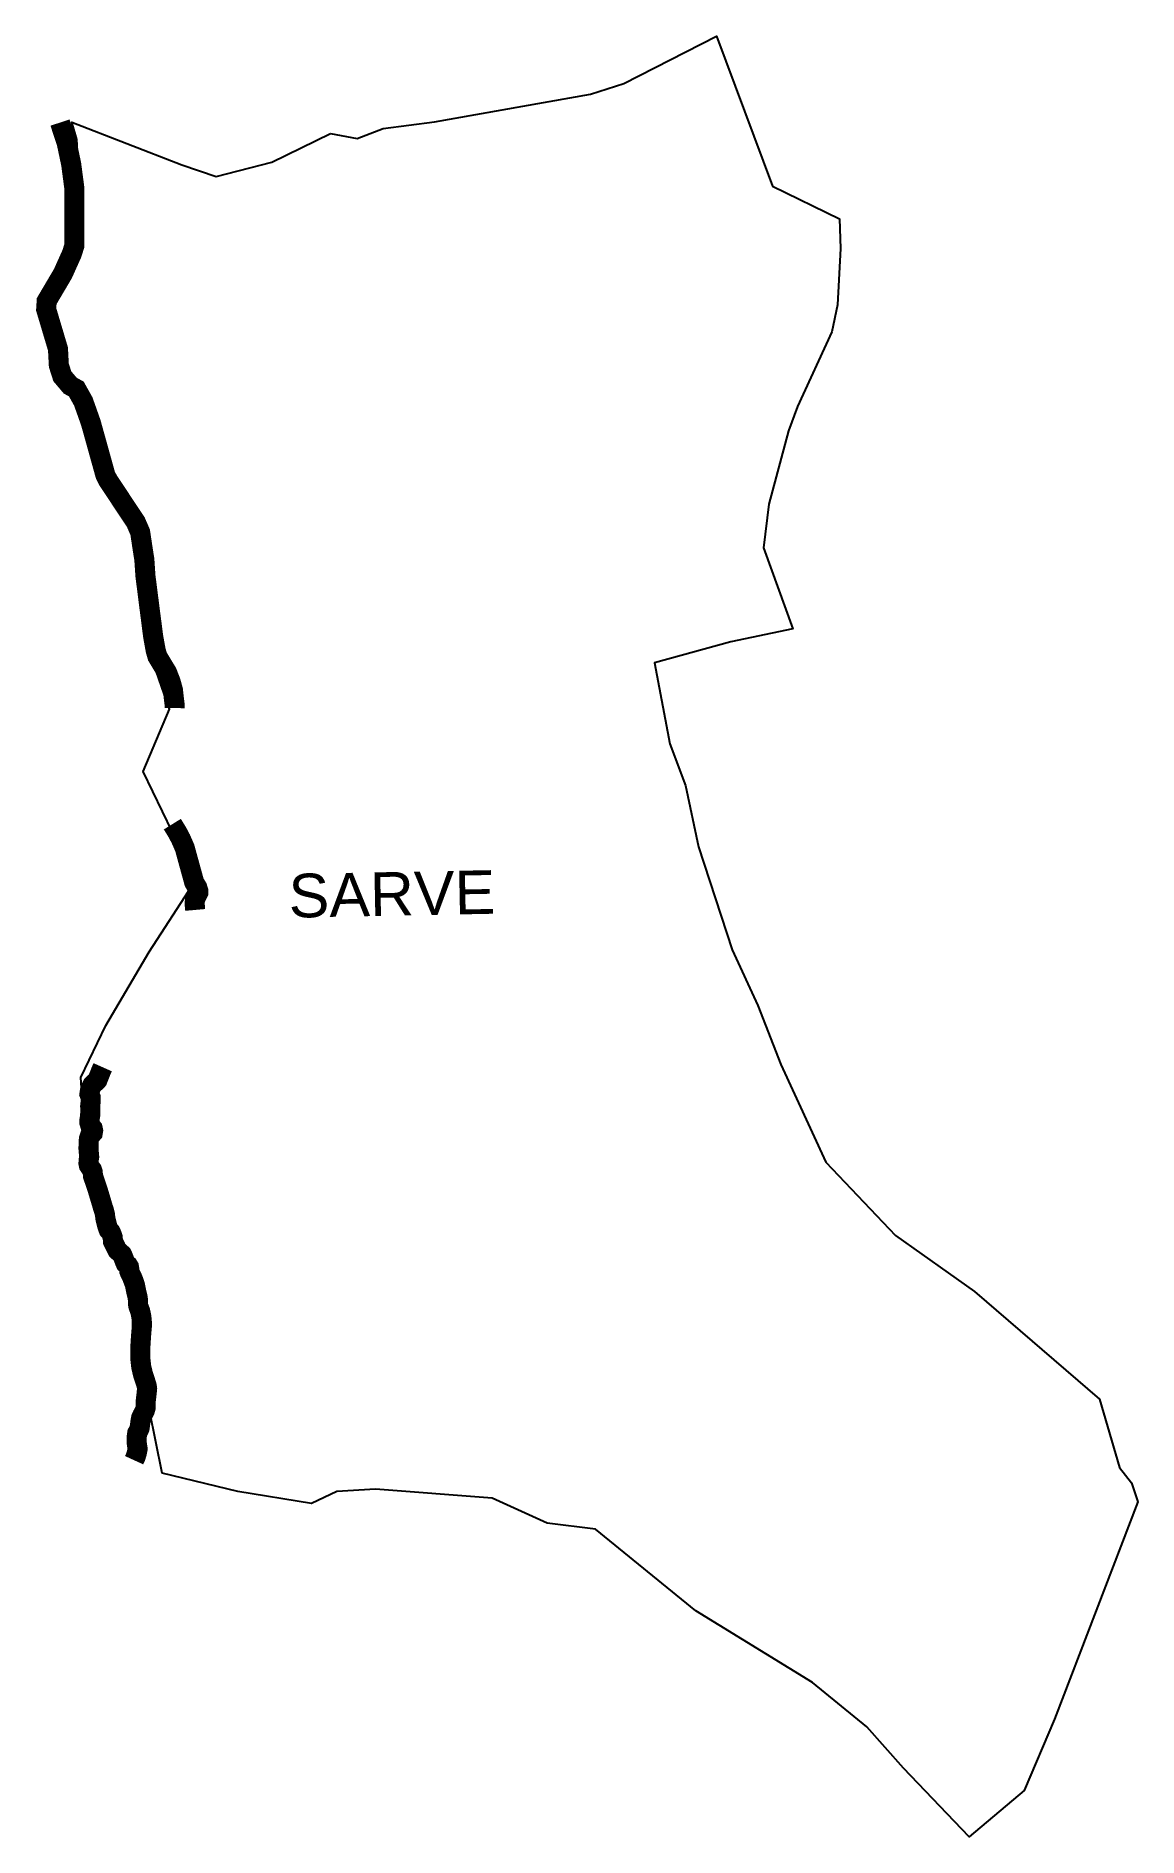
# Model space of a CAD drawing. Header units: metres. Extents: x 274747 to 284889, y 2016393 to 2074814.
# Drawn here: x 282144 to 284889, y 2016393 to 2020881 of the extents above; entities outside this region: 2.
import ezdxf

# ---------------------------------------------------------------- set-up
doc = ezdxf.new("R2010")
doc.units = ezdxf.units.M
doc.header["$MEASUREMENT"] = 0
for name, color, linetype in [('NATURALLY PROTECTED', 3, 'Continuous'), ('village', 3, 'Continuous'), ('VILLAGE NAME', 250, 'Continuous')]:
    doc.layers.add(name, color=color, linetype=linetype)
doc.styles.get("Standard").update_dxf_attribs({"font": 'arial.ttf'})

msp = doc.modelspace()

# ---------------------------------------------------------------- linework, layer by layer
at = {"layer": 'NATURALLY PROTECTED', "const_width": 50, "flags": 128}
for points in [[(274963.1, 2074788.5), (274961, 2074773.3), (274948.2, 2074695.2), (274940.5, 2074656.4), (274929.1, 2074613.7), (274923.8, 2074593.2), (274920.5, 2074578.9), (274916.9, 2074566), (274912.1, 2074547.9), (274908.9, 2074533.5), (274906.4, 2074522.6), (274901.8, 2074509.1), (274895.3, 2074483.2), (274884.1, 2074449.4), (274875, 2074420.6), (274862.6, 2074378.1), (274851.2, 2074342.2), (274850.4, 2074339.1)], [(274794.2, 2074199.6), (274788.1, 2074182.7), (274779.8, 2074162.3), (274773.5, 2074148.3), (274772.1, 2074145.1)]]:
    msp.add_lwpolyline(points, dxfattribs=at)
at = {"layer": 'NATURALLY PROTECTED', "color": 116, "true_color": 0x136734, "const_width": 50, "flags": 128}
for points in [[(282203.5, 2020665.2), (282208.8, 2020649), (282220, 2020615.2), (282231.3, 2020561.8), (282239.5, 2020499.5), (282239.5, 2020408), (282239.5, 2020359.3), (282233.1, 2020338.7), (282210.7, 2020288.8), (282170.3, 2020220.3), (282169, 2020199.7), (282187.3, 2020138.3), (282198.4, 2020101.2), (282200.6, 2020060.1), (282209.3, 2020032.9), (282229, 2020009.6), (282244.1, 2020001.3), (282261.5, 2019970.2), (282280.3, 2019917.1), (282301.9, 2019839.5), (282316.6, 2019786.6), (282323, 2019774), (282348.2, 2019736), (282370.1, 2019702.9), (282392.4, 2019669.3), (282403.2, 2019644.3), (282409.6, 2019601.7), (282413.6, 2019576.3), (282416.4, 2019534.7), (282420, 2019506.8), (282426.7, 2019453.7), (282431.4, 2019417.5), (282435.6, 2019384.4), (282441.8, 2019350.2), (282446.3, 2019334.4), (282459.2, 2019313), (282470.1, 2019295.1), (282478.9, 2019272.5), (282484.7, 2019251.9), (282486.8, 2019233.5), (282489.2, 2019213.5), (282489.1, 2019206.1)], [(282483.3, 2018916.8), (282495.1, 2018897.8), (282504.4, 2018880.3), (282514.3, 2018857.6), (282520.3, 2018835.6), (282528.2, 2018806.9), (282537.9, 2018771.8), (282542.2, 2018764.4), (282545.3, 2018759.5), (282547.7, 2018751.9), (282547.8, 2018745.5), (282544.9, 2018739.7), (282540, 2018729.8), (282538.9, 2018718.9), (282540.3, 2018703.1)], [(282309.8, 2018311.1), (282306.1, 2018302.8), (282296.9, 2018279.3), (282292.8, 2018275.1), (282288.7, 2018271.2), (282283.9, 2018266.6), (282281.3, 2018261.4), (282278.5, 2018255.1), (282277.4, 2018248.5), (282276.8, 2018244.1), (282280.1, 2018235.4), (282280.1, 2018227.1), (282278.6, 2018213.9), (282279.2, 2018207.1), (282279.2, 2018202), (282278.7, 2018195.1), (282278.7, 2018190.7), (282276.9, 2018179.8), (282276.9, 2018172.3), (282278.9, 2018165.8), (282284.8, 2018158.7), (282286, 2018153), (282285, 2018147.1), (282282.4, 2018144.1), (282277.8, 2018140), (282275.5, 2018133.1), (282274.9, 2018124.6), (282274.4, 2018108.2), (282276.2, 2018087.9), (282275.1, 2018081.1), (282274.4, 2018071.8), (282275.5, 2018066.3), (282279.4, 2018060.3), (282282.9, 2018055.8), (282284.9, 2018049.9), (282285.8, 2018039.6), (282289.7, 2018028.3), (282296.9, 2018007), (282304.4, 2017982), (282308, 2017970), (282310.1, 2017962.3), (282312.6, 2017955.2), (282315.4, 2017944.3), (282316.7, 2017933.3), (282321.2, 2017915.6), (282324.7, 2017905.8), (282329.6, 2017900.6), (282332.1, 2017895.1), (282334.7, 2017887.2), (282335.6, 2017876.6), (282346.3, 2017854.9), (282351.7, 2017850), (282357.9, 2017844.7), (282361.1, 2017837.6), (282364.8, 2017827.1), (282367.1, 2017822), (282370.9, 2017818.4), (282373.4, 2017816.7), (282375.1, 2017813.8), (282375.9, 2017809.1), (282375.9, 2017803.6), (282377.5, 2017799.4), (282379.9, 2017794.3), (282382.5, 2017789.1), (282386.8, 2017778.3), (282390.1, 2017768.5), (282393.5, 2017751.5), (282396.6, 2017739.4), (282397.9, 2017729.7), (282397.9, 2017720.8), (282398.9, 2017714.8), (282403.1, 2017703.7), (282406.2, 2017689.5), (282407.4, 2017676.4), (282407.4, 2017664.7), (282405.5, 2017643.2), (282403.7, 2017614.3), (282403.7, 2017584.5), (282405.9, 2017564.5), (282410.2, 2017546), (282415.8, 2017529.3), (282419.6, 2017516.8), (282420.5, 2017510.1), (282419.1, 2017496.5), (282416.9, 2017478), (282416.9, 2017462.8), (282414.6, 2017454.8), (282408.9, 2017444.4), (282405.6, 2017437.1), (282403.9, 2017427.8), (282401.7, 2017411.3), (282398.4, 2017404), (282396, 2017399.7), (282394.2, 2017387.6), (282394.2, 2017377.1), (282396.9, 2017360.2), (282394.9, 2017350.1), (282391.9, 2017340.1), (282388.1, 2017331.8)]]:
    msp.add_lwpolyline(points, dxfattribs=at)
at = {"layer": 'village'}
msp.add_lwpolyline([(282877.5, 2020637.8), (282944.1, 2020625.5)], dxfattribs=at)
at = {"layer": 'village', "color": 3, "true_color": 0x00ff00}
for points in [[(282944.1, 2020625.5, 0), (283008.5, 2020650.4, 0), (283136.5, 2020666.7, 0), (283525.5, 2020735.8, 0), (283608.3, 2020762.7, 0), (283838.8, 2020880.9, 0), (283978.6, 2020506.8, 0), (284145.9, 2020425.1, 0), (284147.9, 2020351.4, 0), (284140.7, 2020211.2, 0), (284126.5, 2020144, 0), (284040.8, 2019957.4, 0), (284018.9, 2019896.6, 0), (283969.6, 2019714.6, 0), (283956.4, 2019605.8, 0), (284029.3, 2019404, 0), (283875.2, 2019371.6, 0), (283684.8, 2019318.5, 0), (283723.1, 2019117.4, 0)], [(283723.1, 2019117.4, 0), (283762.2, 2019013.3, 0), (283794.3, 2018860.5, 0), (283878.2, 2018603.8, 0), (283942.6, 2018465.2, 0), (283999.3, 2018317.9, 0), (284111.3, 2018074.3, 0), (284285.4, 2017891.7, 0), (284482.1, 2017752.1, 0), (284793.3, 2017483.7, 0), (284843.3, 2017313.4, 0), (284873.3, 2017275.8, 0), (284889.4, 2017227.8, 0), (284681.7, 2016686.3, 0), (284606.1, 2016508.8, 0), (284468.9, 2016392.9, 0), (284305.5, 2016564.6, 0), (284213.4, 2016667.7, 0), (284078.2, 2016778, 0), (283787.7, 2016956.1, 0), (283537.4, 2017159.6, 0), (283417.6, 2017174.8, 0), (283280, 2017237.3, 0), (282989.8, 2017259.8, 0), (282893.4, 2017253.6, 0), (282830.4, 2017224.3, 0), (282646.3, 2017254.2, 0), (282458.2, 2017299.2, 0), (282410.5, 2017533.9, 0), (282374.1, 2017804.1, 0), (282312, 2018018.7, 0), (282262.6, 2018168.1, 0), (282255.5, 2018285.1, 0), (282317.8, 2018415, 0), (282425.8, 2018598.6, 0), (282534.7, 2018766.7, 0), (282531.4, 2018798.5, 0), (282410.9, 2019048.4, 0), (282476, 2019203.7, 0), (282423.1, 2019356.5, 0), (282405.6, 2019625.5, 0), (282210.1, 2020053.6, 0), (282156.3, 2020211, 0), (282216.1, 2020261.6, 0), (282255.4, 2020357.7, 0), (282257.9, 2020399.7, 0), (282245.2, 2020622.9, 0), (282232.9, 2020666.3, 0), (282507.2, 2020560, 0), (282592.5, 2020530.7, 0), (282731.2, 2020566.2, 0), (282877.5, 2020637.8, 0)]]:
    msp.add_polyline3d(points, dxfattribs=at)

# ---------------------------------------------------------------- texts
at = {"layer": 'VILLAGE NAME', "insert": (282772, 2018792.5), "char_height": 108.748, "attachment_point": 1, "rotation": 1.1028}
msp.add_mtext_dynamic_manual_height_columns('{\\fArial|b0|i0|c0|p34;SARVE}', width=726.929, gutter_width=543.7, heights=[0], dxfattribs=at)

doc.saveas('drawing.dxf')
